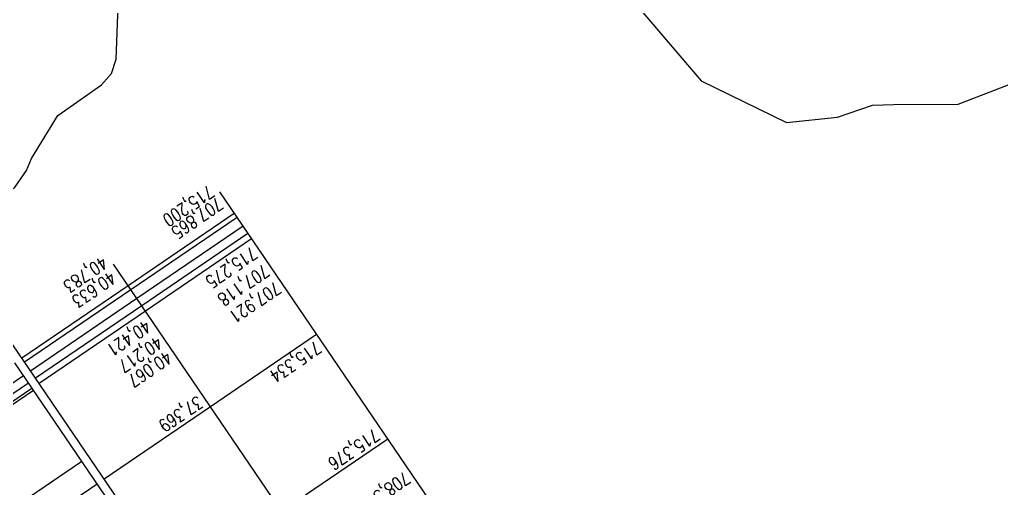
# Model space of a CAD drawing. Header units: metres. Extents: x 298520 to 308411, y 7433745 to 7450750.
# Drawn here: x 308134.03 to 308156.95, y 7433925.2 to 7433936.13 of the extents above; entities that cross this region are included whole.
import ezdxf

# ---------------------------------------------------------------- set-up
doc = ezdxf.new("R2010")
doc.units = ezdxf.units.M
doc.header["$LTSCALE"] = 10
doc.linetypes.add('CONTINUO', pattern=[0])
doc.layers.add('Curvas de Nivel 1m', color=11, linetype='Continuous')
doc.layers.add('PERFIL_VIADUTO', color=45, linetype='CONTINUO')
doc.styles.add('ROMANS', font='romans', dxfattribs={"height": 0.2})

msp = doc.modelspace()

# ---------------------------------------------------------------- linework, layer by layer
at = {"layer": 'Curvas de Nivel 1m', "elevation": 707, "flags": 128}
for points in [[(308121.923, 7433933.05), (308123.921, 7433932.868), (308124.088, 7433932.85), (308125.918, 7433932.649), (308126.279, 7433932.633), (308127.909, 7433932.046), (308128.816, 7433930.961), (308129.883, 7433929.962), (308130.84, 7433929.984), (308131.327, 7433930.936), (308131.455, 7433931.379), (308131.905, 7433931.736), (308132.986, 7433931.834), (308133.913, 7433932.211), (308134.197, 7433932.619), (308134.307, 7433932.896), (308134.923, 7433933.9), (308135.94, 7433934.617), (308136.181, 7433934.876), (308136.284, 7433935.213), (308136.347, 7433936.874)], [(308148.222, 7433936.727), (308149.943, 7433934.71), (308151.933, 7433933.737), (308153.121, 7433933.859), (308153.938, 7433934.143), (308154.438, 7433934.155), (308155.938, 7433934.161), (308157.131, 7433934.622)]]:
    msp.add_lwpolyline(points, dxfattribs=at)
at = {"layer": 'PERFIL_VIADUTO', "linetype": 'CONTINUO', "flags": 128}
for points in [[(308162.732, 7433896.815), (308138.706, 7433932.119)], [(308136.564, 7433929.935), (308139.044, 7433931.622)], [(308136.628, 7433929.84), (308139.108, 7433931.528)], [(308136.768, 7433929.635), (308139.248, 7433931.323)], [(308136.882, 7433929.467), (308139.362, 7433931.155)], [(308136.967, 7433929.343), (308139.447, 7433931.031)], [(308160.252, 7433895.127), (308136.226, 7433930.431)], [(308134.084, 7433928.247), (308136.564, 7433929.935)], [(308134.148, 7433928.153), (308136.628, 7433929.84)], [(308134.287, 7433927.947), (308136.768, 7433929.635)], [(308134.402, 7433927.779), (308136.882, 7433929.467)], [(308134.487, 7433927.655), (308136.967, 7433929.343)], [(308138.485, 7433927.112), (308140.965, 7433928.8)], [(308157.772, 7433893.44), (308133.746, 7433928.743)], [(308156.864, 7433894.418), (308133.918, 7433928.134)], [(308124.801, 7433921.491), (308134.122, 7433927.835)], [(308131.659, 7433925.912), (308134.237, 7433927.666)], [(308134.359, 7433927.487), (308124.438, 7433920.735)], [(308131.08, 7433925.336), (308134.321, 7433927.542)], [(308136.005, 7433925.424), (308138.485, 7433927.112)], [(308140.145, 7433924.673), (308142.625, 7433926.36)], [(308135.484, 7433925.833), (308125.564, 7433919.082)], [(308126.469, 7433918.935), (308135.839, 7433925.312)]]:
    msp.add_lwpolyline(points, dxfattribs=at)

# ---------------------------------------------------------------- texts
at = {"layer": 'PERFIL_VIADUTO', "style": 'ROMANS', "width": 0.8}
for s, p in [('715,200', (308138.444, 7433932.288)), ('707,865', (308138.649, 7433932.004)), ('715,275', (308139.45, 7433930.854)), ('40,783', (308135.959, 7433930.63)), ('707,118', (308139.731, 7433930.438)), ('40,633', (308136.157, 7433930.28)), ('707,921', (308140.002, 7433930.039)), ('40,421', (308136.97, 7433929.147)), ('40,217', (308137.241, 7433928.768)), ('715,334', (308140.945, 7433928.652)), ('40,067', (308137.464, 7433928.424)), ('37,369', (308138.183, 7433927.377)), ('715,376', (308142.304, 7433926.612)), ('708,545', (308143.018, 7433925.608))]:
    msp.add_text(s, height=0.3, rotation=214.2372, dxfattribs=at).set_placement(p)

doc.saveas('drawing.dxf')
